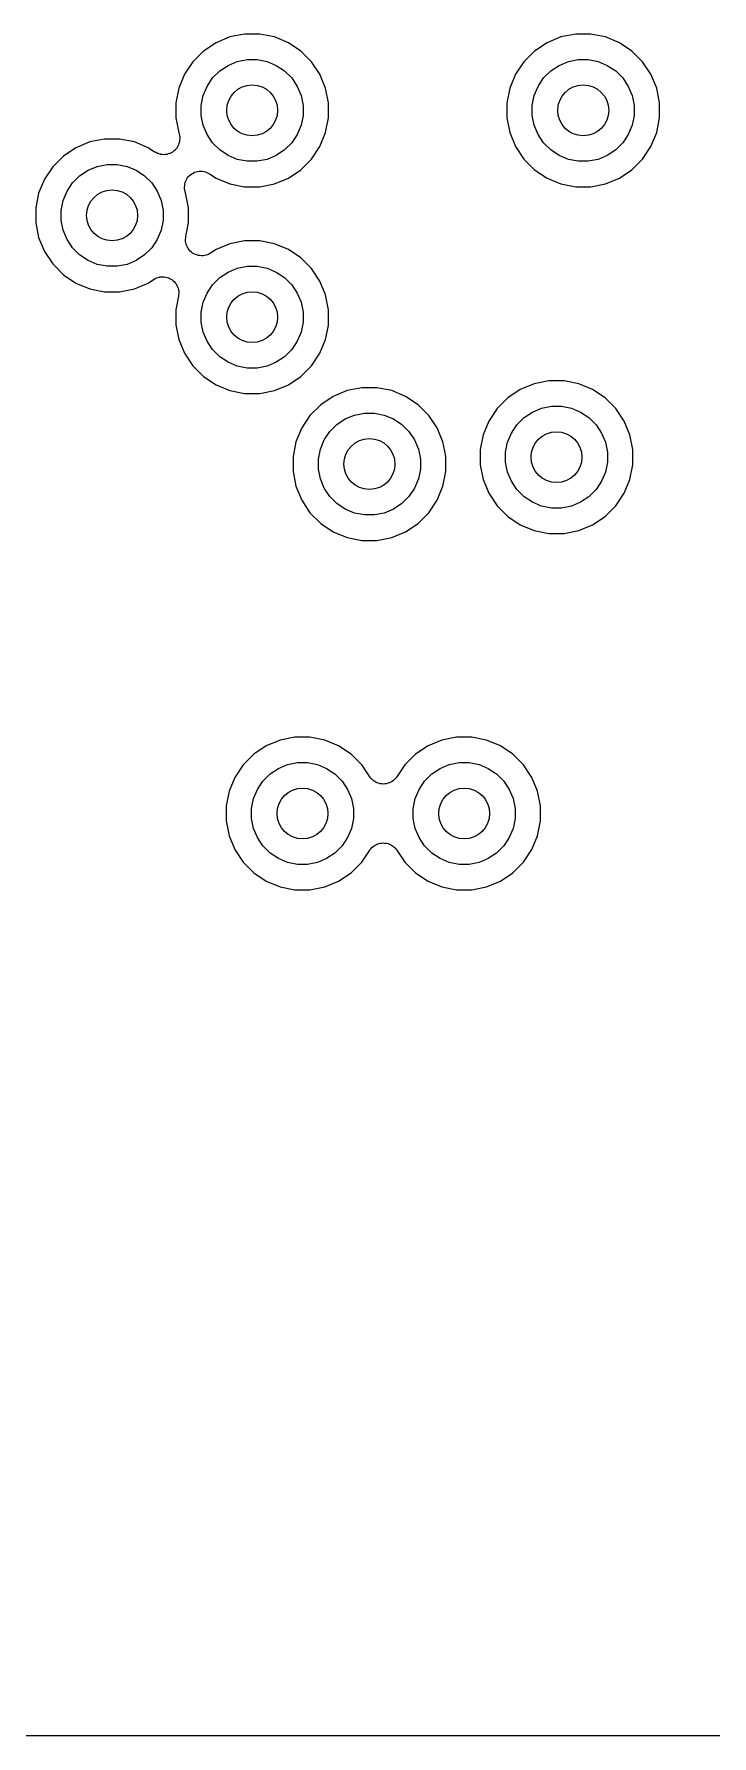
# Model space of a CAD drawing. Extents: x 113.2 to 188.8, y -123.8 to -78.2.
# Drawn here: x 140.19 to 145.51, y -119.85 to -106.47 of the extents above; entities that cross this region are included whole.
import ezdxf

# ---------------------------------------------------------------- set-up
doc = ezdxf.new("R2010")
doc.units = 0
doc.layers.add('BLACK', color=7, linetype='CONTINUOUS')

msp = doc.modelspace()

# ---------------------------------------------------------------- linework, layer by layer
at = {"layer": 'BLACK', "linetype": 'CONTINUOUS'}
for p, q in [((141.616, -106.543), (141.518, -106.609)), ((141.725, -106.498), (141.616, -106.543)), ((141.841, -106.475), (141.725, -106.498)), ((141.959, -106.475), (141.841, -106.475)), ((142.075, -106.498), (141.959, -106.475)), ((142.184, -106.543), (142.075, -106.498)), ((142.282, -106.609), (142.184, -106.543)), ((144.216, -106.543), (144.118, -106.609)), ((144.325, -106.498), (144.216, -106.543)), ((144.441, -106.475), (144.325, -106.498)), ((144.559, -106.475), (144.441, -106.475)), ((144.675, -106.498), (144.559, -106.475)), ((144.784, -106.543), (144.675, -106.498)), ((144.882, -106.609), (144.784, -106.543)), ((141.434, -106.693), (141.368, -106.791)), ((141.518, -106.609), (141.434, -106.693)), ((141.645, -106.764), (141.711, -106.721)), ((141.711, -106.721), (141.783, -106.69)), ((141.783, -106.69), (141.861, -106.675)), ((141.861, -106.675), (141.939, -106.675)), ((141.939, -106.675), (142.017, -106.69)), ((142.017, -106.69), (142.089, -106.721)), ((142.089, -106.721), (142.155, -106.764)), ((142.366, -106.693), (142.282, -106.609)), ((142.432, -106.791), (142.366, -106.693)), ((144.034, -106.693), (143.968, -106.791)), ((144.118, -106.609), (144.034, -106.693)), ((144.245, -106.764), (144.311, -106.721)), ((144.311, -106.721), (144.383, -106.69)), ((144.383, -106.69), (144.461, -106.675)), ((144.461, -106.675), (144.539, -106.675)), ((144.539, -106.675), (144.617, -106.69)), ((144.617, -106.69), (144.689, -106.721)), ((144.689, -106.721), (144.755, -106.764)), ((144.966, -106.693), (144.882, -106.609)), ((145.032, -106.791), (144.966, -106.693)), ((141.368, -106.791), (141.323, -106.9)), ((141.546, -106.886), (141.589, -106.82)), ((141.589, -106.82), (141.645, -106.764)), ((142.155, -106.764), (142.211, -106.82)), ((142.211, -106.82), (142.254, -106.886)), ((142.477, -106.9), (142.432, -106.791)), ((143.968, -106.791), (143.923, -106.9)), ((144.146, -106.886), (144.189, -106.82)), ((144.189, -106.82), (144.245, -106.764)), ((144.755, -106.764), (144.811, -106.82)), ((144.811, -106.82), (144.854, -106.886)), ((145.077, -106.9), (145.032, -106.791)), ((141.323, -106.9), (141.3, -107.016)), ((141.5, -107.036), (141.515, -106.958)), ((141.515, -106.958), (141.546, -106.886)), ((142.254, -106.886), (142.285, -106.958)), ((142.285, -106.958), (142.3, -107.036)), ((142.5, -107.016), (142.477, -106.9)), ((143.923, -106.9), (143.9, -107.016)), ((144.1, -107.036), (144.115, -106.958)), ((144.115, -106.958), (144.146, -106.886)), ((144.854, -106.886), (144.885, -106.958)), ((144.885, -106.958), (144.9, -107.036)), ((145.1, -107.016), (145.077, -106.9)), ((141.3, -107.016), (141.3, -107.134)), ((141.5, -107.114), (141.5, -107.036)), ((141.515, -107.192), (141.5, -107.114)), ((142.3, -107.114), (142.285, -107.192)), ((142.3, -107.036), (142.3, -107.114)), ((142.5, -107.134), (142.5, -107.016)), ((143.9, -107.016), (143.9, -107.134)), ((144.1, -107.114), (144.1, -107.036)), ((144.115, -107.192), (144.1, -107.114)), ((144.9, -107.114), (144.885, -107.192)), ((144.9, -107.036), (144.9, -107.114)), ((145.1, -107.134), (145.1, -107.016)), ((141.3, -107.134), (141.323, -107.251)), ((141.323, -107.251), (141.326, -107.261)), ((141.546, -107.264), (141.515, -107.192)), ((142.285, -107.192), (142.254, -107.264)), ((142.432, -107.359), (142.477, -107.25)), ((142.477, -107.25), (142.5, -107.134)), ((143.9, -107.134), (143.923, -107.25)), ((143.923, -107.25), (143.968, -107.359)), ((144.146, -107.264), (144.115, -107.192)), ((144.885, -107.192), (144.854, -107.264)), ((145.032, -107.359), (145.077, -107.25)), ((145.077, -107.25), (145.1, -107.134)), ((140.516, -107.368), (140.418, -107.434)), ((140.625, -107.323), (140.516, -107.368)), ((140.741, -107.3), (140.625, -107.323)), ((140.859, -107.3), (140.741, -107.3)), ((140.975, -107.323), (140.859, -107.3)), ((141.084, -107.368), (140.975, -107.323)), ((141.134, -107.402), (141.084, -107.368)), ((141.294, -107.387), (141.284, -107.394)), ((141.302, -107.377), (141.294, -107.386)), ((141.294, -107.386), (141.294, -107.386)), ((141.294, -107.386), (141.294, -107.387)), ((141.31, -107.368), (141.302, -107.377)), ((141.316, -107.357), (141.31, -107.367)), ((141.31, -107.367), (141.31, -107.367)), ((141.31, -107.367), (141.31, -107.368)), ((141.321, -107.346), (141.316, -107.357)), ((141.322, -107.346), (141.321, -107.346)), ((141.325, -107.334), (141.322, -107.346)), ((141.322, -107.346), (141.322, -107.346)), ((141.329, -107.322), (141.325, -107.334)), ((141.326, -107.261), (141.329, -107.273)), ((141.329, -107.273), (141.329, -107.273)), ((141.329, -107.273), (141.33, -107.273)), ((141.33, -107.31), (141.329, -107.322)), ((141.329, -107.322), (141.329, -107.322)), ((141.329, -107.322), (141.329, -107.322)), ((141.33, -107.273), (141.331, -107.285)), ((141.332, -107.298), (141.33, -107.31)), ((141.331, -107.285), (141.332, -107.297)), ((141.332, -107.297), (141.332, -107.297)), ((141.332, -107.297), (141.332, -107.298)), ((141.589, -107.33), (141.546, -107.264)), ((141.645, -107.386), (141.589, -107.33)), ((141.711, -107.429), (141.645, -107.386)), ((142.155, -107.386), (142.089, -107.429)), ((142.211, -107.33), (142.155, -107.386)), ((142.254, -107.264), (142.211, -107.33)), ((142.366, -107.457), (142.432, -107.359)), ((143.968, -107.359), (144.034, -107.457)), ((144.189, -107.33), (144.146, -107.264)), ((144.245, -107.386), (144.189, -107.33)), ((144.311, -107.429), (144.245, -107.386)), ((144.755, -107.386), (144.689, -107.429)), ((144.811, -107.33), (144.755, -107.386)), ((144.854, -107.264), (144.811, -107.33)), ((144.966, -107.457), (145.032, -107.359)), ((140.334, -107.518), (140.268, -107.616)), ((140.418, -107.434), (140.334, -107.518)), ((140.611, -107.546), (140.683, -107.515)), ((140.683, -107.515), (140.761, -107.5)), ((140.761, -107.5), (140.839, -107.5)), ((140.839, -107.5), (140.917, -107.515)), ((140.917, -107.515), (140.989, -107.546)), ((141.145, -107.407), (141.134, -107.402)), ((141.156, -107.413), (141.145, -107.407)), ((141.167, -107.417), (141.156, -107.413)), ((141.156, -107.413), (141.156, -107.413)), ((141.156, -107.413), (141.156, -107.413)), ((141.179, -107.42), (141.167, -107.417)), ((141.18, -107.421), (141.179, -107.42)), ((141.192, -107.422), (141.18, -107.421)), ((141.18, -107.421), (141.18, -107.421)), ((141.204, -107.423), (141.192, -107.422)), ((141.216, -107.422), (141.204, -107.423)), ((141.204, -107.423), (141.204, -107.423)), ((141.204, -107.423), (141.204, -107.423)), ((141.229, -107.421), (141.216, -107.422)), ((141.24, -107.417), (141.229, -107.421)), ((141.229, -107.421), (141.229, -107.421)), ((141.229, -107.421), (141.229, -107.421)), ((141.252, -107.414), (141.24, -107.417)), ((141.253, -107.414), (141.252, -107.414)), ((141.263, -107.408), (141.253, -107.414)), ((141.253, -107.414), (141.253, -107.414)), ((141.274, -107.402), (141.263, -107.408)), ((141.275, -107.402), (141.274, -107.402)), ((141.284, -107.394), (141.275, -107.402)), ((141.275, -107.402), (141.275, -107.402)), ((141.783, -107.46), (141.711, -107.429)), ((141.861, -107.475), (141.783, -107.46)), ((141.939, -107.475), (141.861, -107.475)), ((142.017, -107.46), (141.939, -107.475)), ((142.089, -107.429), (142.017, -107.46)), ((142.282, -107.541), (142.366, -107.457)), ((144.034, -107.457), (144.118, -107.541)), ((144.383, -107.46), (144.311, -107.429)), ((144.461, -107.475), (144.383, -107.46)), ((144.539, -107.475), (144.461, -107.475)), ((144.617, -107.46), (144.539, -107.475)), ((144.689, -107.429), (144.617, -107.46)), ((144.882, -107.541), (144.966, -107.457)), ((140.268, -107.616), (140.223, -107.725)), ((140.446, -107.711), (140.489, -107.645)), ((140.489, -107.645), (140.545, -107.589)), ((140.545, -107.589), (140.611, -107.546)), ((140.989, -107.546), (141.055, -107.589)), ((141.055, -107.589), (141.111, -107.645)), ((141.111, -107.645), (141.154, -107.711)), ((141.37, -107.665), (141.371, -107.653)), ((141.371, -107.653), (141.375, -107.641)), ((141.371, -107.653), (141.371, -107.653)), ((141.371, -107.653), (141.371, -107.653)), ((141.375, -107.641), (141.378, -107.629)), ((141.378, -107.629), (141.378, -107.629)), ((141.378, -107.629), (141.379, -107.629)), ((141.379, -107.629), (141.384, -107.618)), ((141.384, -107.618), (141.39, -107.608)), ((141.39, -107.607), (141.398, -107.598)), ((141.39, -107.608), (141.39, -107.607)), ((141.39, -107.608), (141.39, -107.608)), ((141.398, -107.598), (141.406, -107.589)), ((141.406, -107.588), (141.416, -107.581)), ((141.406, -107.589), (141.406, -107.588)), ((141.406, -107.589), (141.406, -107.589)), ((141.416, -107.581), (141.425, -107.573)), ((141.425, -107.573), (141.425, -107.573)), ((141.425, -107.573), (141.426, -107.573)), ((141.426, -107.573), (141.436, -107.567)), ((141.436, -107.567), (141.447, -107.561)), ((141.447, -107.561), (141.447, -107.561)), ((141.447, -107.561), (141.448, -107.561)), ((141.448, -107.561), (141.459, -107.558)), ((141.459, -107.558), (141.471, -107.554)), ((141.471, -107.554), (141.483, -107.553)), ((141.471, -107.554), (141.471, -107.554)), ((141.471, -107.554), (141.471, -107.554)), ((141.483, -107.553), (141.496, -107.552)), ((141.496, -107.552), (141.496, -107.552)), ((141.496, -107.552), (141.496, -107.552)), ((141.496, -107.552), (141.508, -107.553)), ((141.508, -107.553), (141.52, -107.554)), ((141.52, -107.554), (141.52, -107.554)), ((141.52, -107.554), (141.521, -107.555)), ((141.521, -107.555), (141.533, -107.558)), ((141.533, -107.558), (141.544, -107.562)), ((141.544, -107.562), (141.544, -107.562)), ((141.544, -107.562), (141.544, -107.562)), ((141.544, -107.562), (141.555, -107.568)), ((141.555, -107.568), (141.566, -107.573)), ((141.566, -107.573), (141.616, -107.607)), ((141.616, -107.607), (141.725, -107.652)), ((141.725, -107.652), (141.841, -107.675)), ((141.959, -107.675), (142.075, -107.652)), ((142.075, -107.652), (142.184, -107.607)), ((142.184, -107.607), (142.282, -107.541)), ((144.118, -107.541), (144.216, -107.607)), ((144.216, -107.607), (144.325, -107.652)), ((144.325, -107.652), (144.441, -107.675)), ((144.559, -107.675), (144.675, -107.652)), ((144.675, -107.652), (144.784, -107.607)), ((144.784, -107.607), (144.882, -107.541)), ((140.223, -107.725), (140.2, -107.841)), ((140.4, -107.861), (140.415, -107.783)), ((140.415, -107.783), (140.446, -107.711)), ((141.154, -107.711), (141.185, -107.783)), ((141.185, -107.783), (141.2, -107.861)), ((141.368, -107.677), (141.37, -107.665)), ((141.368, -107.678), (141.368, -107.677)), ((141.369, -107.689), (141.368, -107.678)), ((141.368, -107.678), (141.368, -107.678)), ((141.37, -107.702), (141.369, -107.689)), ((141.371, -107.702), (141.37, -107.702)), ((141.374, -107.714), (141.371, -107.702)), ((141.371, -107.702), (141.371, -107.702)), ((141.377, -107.724), (141.374, -107.714)), ((141.4, -107.841), (141.377, -107.724)), ((141.841, -107.675), (141.959, -107.675)), ((144.441, -107.675), (144.559, -107.675)), ((140.2, -107.841), (140.2, -107.959)), ((140.4, -107.939), (140.4, -107.861)), ((141.2, -107.861), (141.2, -107.939)), ((141.4, -107.959), (141.4, -107.841)), ((140.2, -107.959), (140.223, -108.075)), ((140.415, -108.017), (140.4, -107.939)), ((140.446, -108.089), (140.415, -108.017)), ((141.185, -108.017), (141.154, -108.089)), ((141.2, -107.939), (141.185, -108.017)), ((141.379, -108.066), (141.4, -107.959)), ((140.223, -108.075), (140.268, -108.184)), ((140.268, -108.184), (140.334, -108.282)), ((140.489, -108.155), (140.446, -108.089)), ((140.545, -108.211), (140.489, -108.155)), ((141.111, -108.155), (141.055, -108.211)), ((141.154, -108.089), (141.111, -108.155)), ((141.376, -108.09), (141.378, -108.078)), ((141.376, -108.091), (141.376, -108.09)), ((141.376, -108.09), (141.376, -108.09)), ((141.377, -108.102), (141.376, -108.091)), ((141.379, -108.115), (141.377, -108.102)), ((141.378, -108.078), (141.379, -108.066)), ((141.382, -108.127), (141.379, -108.115)), ((141.379, -108.115), (141.379, -108.115)), ((141.379, -108.115), (141.379, -108.115)), ((141.386, -108.139), (141.382, -108.127)), ((141.392, -108.15), (141.386, -108.139)), ((141.386, -108.139), (141.386, -108.139)), ((141.386, -108.139), (141.386, -108.139)), ((141.397, -108.161), (141.392, -108.15)), ((141.405, -108.17), (141.397, -108.161)), ((141.397, -108.161), (141.397, -108.161)), ((141.397, -108.161), (141.397, -108.161)), ((141.413, -108.18), (141.405, -108.17)), ((141.423, -108.188), (141.413, -108.18)), ((141.413, -108.18), (141.413, -108.18)), ((141.413, -108.18), (141.413, -108.18)), ((141.432, -108.196), (141.423, -108.188)), ((141.616, -108.168), (141.574, -108.196)), ((141.725, -108.123), (141.616, -108.168)), ((141.841, -108.1), (141.725, -108.123)), ((141.959, -108.1), (141.841, -108.1)), ((142.075, -108.123), (141.959, -108.1)), ((142.184, -108.168), (142.075, -108.123)), ((142.282, -108.234), (142.184, -108.168)), ((140.334, -108.282), (140.418, -108.366)), ((140.611, -108.254), (140.545, -108.211)), ((140.683, -108.285), (140.611, -108.254)), ((140.761, -108.3), (140.683, -108.285)), ((140.839, -108.3), (140.761, -108.3)), ((140.917, -108.285), (140.839, -108.3)), ((140.989, -108.254), (140.917, -108.285)), ((141.055, -108.211), (140.989, -108.254)), ((141.443, -108.202), (141.432, -108.196)), ((141.432, -108.196), (141.432, -108.196)), ((141.432, -108.196), (141.432, -108.196)), ((141.454, -108.208), (141.443, -108.202)), ((141.466, -108.211), (141.454, -108.208)), ((141.454, -108.208), (141.454, -108.208)), ((141.454, -108.208), (141.454, -108.208)), ((141.477, -108.215), (141.466, -108.211)), ((141.478, -108.215), (141.477, -108.215)), ((141.477, -108.215), (141.477, -108.215)), ((141.49, -108.216), (141.478, -108.215)), ((141.502, -108.218), (141.49, -108.216)), ((141.514, -108.217), (141.502, -108.218)), ((141.502, -108.218), (141.502, -108.218)), ((141.502, -108.218), (141.502, -108.218)), ((141.527, -108.216), (141.514, -108.217)), ((141.539, -108.212), (141.527, -108.215)), ((141.527, -108.215), (141.527, -108.216)), ((141.527, -108.216), (141.527, -108.216)), ((141.55, -108.209), (141.539, -108.212)), ((141.551, -108.209), (141.55, -108.209)), ((141.562, -108.203), (141.551, -108.209)), ((141.551, -108.209), (141.551, -108.209)), ((141.572, -108.197), (141.562, -108.203)), ((141.573, -108.197), (141.572, -108.197)), ((141.574, -108.196), (141.573, -108.197)), ((141.573, -108.197), (141.573, -108.197)), ((141.573, -108.197), (141.573, -108.197)), ((141.711, -108.346), (141.783, -108.315)), ((141.783, -108.315), (141.861, -108.3)), ((141.861, -108.3), (141.939, -108.3)), ((141.939, -108.3), (142.017, -108.315)), ((142.017, -108.315), (142.089, -108.346)), ((142.366, -108.318), (142.282, -108.234)), ((142.432, -108.416), (142.366, -108.318)), ((140.418, -108.366), (140.516, -108.432)), ((140.516, -108.432), (140.625, -108.477)), ((140.975, -108.477), (141.084, -108.432)), ((141.084, -108.432), (141.126, -108.404)), ((141.126, -108.404), (141.127, -108.403)), ((141.127, -108.403), (141.127, -108.403)), ((141.127, -108.403), (141.127, -108.403)), ((141.127, -108.403), (141.128, -108.403)), ((141.128, -108.403), (141.139, -108.397)), ((141.139, -108.397), (141.149, -108.391)), ((141.149, -108.391), (141.149, -108.391)), ((141.149, -108.391), (141.15, -108.391)), ((141.15, -108.391), (141.161, -108.388)), ((141.161, -108.388), (141.173, -108.385)), ((141.173, -108.384), (141.186, -108.383)), ((141.173, -108.385), (141.173, -108.384)), ((141.173, -108.384), (141.173, -108.384)), ((141.186, -108.383), (141.198, -108.382)), ((141.198, -108.382), (141.198, -108.382)), ((141.198, -108.382), (141.198, -108.382)), ((141.198, -108.382), (141.21, -108.384)), ((141.21, -108.384), (141.222, -108.385)), ((141.222, -108.385), (141.223, -108.385)), ((141.223, -108.385), (141.223, -108.385)), ((141.223, -108.385), (141.235, -108.389)), ((141.235, -108.389), (141.246, -108.392)), ((141.246, -108.392), (141.246, -108.392)), ((141.246, -108.392), (141.246, -108.392)), ((141.246, -108.392), (141.257, -108.398)), ((141.257, -108.398), (141.268, -108.404)), ((141.268, -108.404), (141.268, -108.404)), ((141.268, -108.404), (141.268, -108.404)), ((141.268, -108.404), (141.277, -108.412)), ((141.277, -108.412), (141.287, -108.42)), ((141.287, -108.42), (141.287, -108.42)), ((141.287, -108.42), (141.287, -108.42)), ((141.287, -108.42), (141.295, -108.43)), ((141.295, -108.43), (141.303, -108.439)), ((141.303, -108.439), (141.303, -108.439)), ((141.303, -108.439), (141.303, -108.439)), ((141.303, -108.439), (141.308, -108.45)), ((141.308, -108.45), (141.314, -108.461)), ((141.314, -108.461), (141.314, -108.461)), ((141.314, -108.461), (141.314, -108.461)), ((141.314, -108.461), (141.318, -108.473)), ((141.546, -108.511), (141.589, -108.445)), ((141.589, -108.445), (141.645, -108.389)), ((141.645, -108.389), (141.711, -108.346)), ((142.089, -108.346), (142.155, -108.389)), ((142.155, -108.389), (142.211, -108.445)), ((142.211, -108.445), (142.254, -108.511)), ((142.477, -108.525), (142.432, -108.416)), ((140.625, -108.477), (140.741, -108.5)), ((140.741, -108.5), (140.859, -108.5)), ((140.859, -108.5), (140.975, -108.477)), ((141.321, -108.534), (141.3, -108.641)), ((141.318, -108.473), (141.321, -108.485)), ((141.321, -108.485), (141.321, -108.485)), ((141.321, -108.485), (141.321, -108.485)), ((141.321, -108.485), (141.323, -108.497)), ((141.322, -108.522), (141.321, -108.534)), ((141.324, -108.51), (141.322, -108.522)), ((141.323, -108.497), (141.324, -108.509)), ((141.324, -108.509), (141.324, -108.51)), ((141.324, -108.51), (141.324, -108.51)), ((141.5, -108.661), (141.515, -108.583)), ((141.515, -108.583), (141.546, -108.511)), ((142.254, -108.511), (142.285, -108.583)), ((142.285, -108.583), (142.3, -108.661)), ((142.5, -108.641), (142.477, -108.525)), ((141.3, -108.641), (141.3, -108.759)), ((141.5, -108.739), (141.5, -108.661)), ((142.3, -108.661), (142.3, -108.739)), ((142.5, -108.759), (142.5, -108.641)), ((141.3, -108.759), (141.323, -108.875)), ((141.515, -108.817), (141.5, -108.739)), ((141.546, -108.889), (141.515, -108.817)), ((142.285, -108.817), (142.254, -108.889)), ((142.3, -108.739), (142.285, -108.817)), ((142.477, -108.875), (142.496, -108.779)), ((142.496, -108.779), (142.5, -108.759)), ((142.496, -108.779), (142.496, -108.779)), ((141.323, -108.875), (141.368, -108.984)), ((141.368, -108.984), (141.434, -109.082)), ((141.589, -108.955), (141.546, -108.889)), ((141.645, -109.011), (141.589, -108.955)), ((142.211, -108.955), (142.155, -109.011)), ((142.254, -108.889), (142.211, -108.955)), ((142.366, -109.082), (142.432, -108.984)), ((142.432, -108.984), (142.477, -108.875)), ((141.434, -109.082), (141.518, -109.166)), ((141.711, -109.054), (141.645, -109.011)), ((141.783, -109.085), (141.711, -109.054)), ((141.861, -109.1), (141.783, -109.085)), ((141.939, -109.1), (141.861, -109.1)), ((142.017, -109.085), (141.939, -109.1)), ((142.089, -109.054), (142.017, -109.085)), ((142.155, -109.011), (142.089, -109.054)), ((142.282, -109.166), (142.366, -109.082)), ((141.518, -109.166), (141.616, -109.232)), ((141.616, -109.232), (141.725, -109.277)), ((142.075, -109.277), (142.184, -109.232)), ((142.184, -109.232), (142.282, -109.166)), ((142.761, -109.254), (142.646, -109.277)), ((142.88, -109.254), (142.761, -109.254)), ((142.996, -109.277), (142.88, -109.254)), ((144.115, -109.223), (144.006, -109.268)), ((144.231, -109.2), (144.115, -109.223)), ((144.349, -109.2), (144.231, -109.2)), ((144.465, -109.223), (144.349, -109.2)), ((144.574, -109.268), (144.465, -109.223)), ((141.725, -109.277), (141.841, -109.3)), ((141.841, -109.3), (141.959, -109.3)), ((141.959, -109.3), (142.075, -109.277)), ((142.438, -109.388), (142.354, -109.472)), ((142.536, -109.322), (142.438, -109.388)), ((142.646, -109.277), (142.536, -109.322)), ((143.105, -109.322), (142.996, -109.277)), ((143.203, -109.388), (143.105, -109.322)), ((143.287, -109.472), (143.203, -109.388)), ((143.908, -109.334), (143.824, -109.418)), ((144.006, -109.268), (143.908, -109.334)), ((144.672, -109.334), (144.574, -109.268)), ((144.756, -109.418), (144.672, -109.334)), ((142.354, -109.472), (142.289, -109.57)), ((142.566, -109.543), (142.631, -109.5)), ((142.631, -109.5), (142.704, -109.47)), ((142.704, -109.47), (142.781, -109.454)), ((142.781, -109.454), (142.86, -109.454)), ((142.86, -109.454), (142.937, -109.47)), ((142.937, -109.47), (143.01, -109.5)), ((143.01, -109.5), (143.076, -109.543)), ((143.352, -109.57), (143.287, -109.472)), ((143.758, -109.516), (143.713, -109.625)), ((143.824, -109.418), (143.758, -109.516)), ((143.979, -109.545), (144.035, -109.489)), ((144.035, -109.489), (144.101, -109.446)), ((144.101, -109.446), (144.173, -109.415)), ((144.173, -109.415), (144.251, -109.4)), ((144.251, -109.4), (144.329, -109.4)), ((144.329, -109.4), (144.407, -109.415)), ((144.407, -109.415), (144.479, -109.446)), ((144.479, -109.446), (144.545, -109.489)), ((144.545, -109.489), (144.601, -109.545)), ((144.822, -109.516), (144.756, -109.418)), ((144.867, -109.625), (144.822, -109.516)), ((142.289, -109.57), (142.244, -109.679)), ((142.436, -109.737), (142.466, -109.665)), ((142.466, -109.665), (142.51, -109.599)), ((142.51, -109.599), (142.566, -109.543)), ((143.076, -109.543), (143.131, -109.599)), ((143.131, -109.599), (143.175, -109.665)), ((143.175, -109.665), (143.205, -109.737)), ((143.397, -109.679), (143.352, -109.57)), ((143.713, -109.625), (143.69, -109.741)), ((143.905, -109.683), (143.936, -109.611)), ((143.936, -109.611), (143.979, -109.545)), ((144.601, -109.545), (144.644, -109.611)), ((144.644, -109.611), (144.675, -109.683)), ((144.89, -109.741), (144.867, -109.625)), ((142.244, -109.679), (142.221, -109.795)), ((142.221, -109.795), (142.221, -109.913)), ((142.421, -109.815), (142.436, -109.737)), ((143.205, -109.737), (143.221, -109.815)), ((143.412, -109.753), (143.397, -109.679)), ((143.421, -109.795), (143.412, -109.753)), ((143.421, -109.913), (143.421, -109.795)), ((143.69, -109.741), (143.69, -109.859)), ((143.89, -109.761), (143.905, -109.683)), ((143.89, -109.839), (143.89, -109.761)), ((144.675, -109.683), (144.69, -109.761)), ((144.69, -109.761), (144.69, -109.839)), ((144.89, -109.859), (144.89, -109.741)), ((142.221, -109.913), (142.244, -110.029)), ((142.421, -109.894), (142.421, -109.815)), ((142.436, -109.971), (142.421, -109.894)), ((143.221, -109.894), (143.205, -109.971)), ((143.221, -109.815), (143.221, -109.894)), ((143.397, -110.029), (143.421, -109.913)), ((143.69, -109.859), (143.713, -109.975)), ((143.905, -109.917), (143.89, -109.839)), ((143.936, -109.989), (143.905, -109.917)), ((144.675, -109.917), (144.644, -109.989)), ((144.69, -109.839), (144.675, -109.917)), ((144.867, -109.975), (144.89, -109.859)), ((142.244, -110.029), (142.289, -110.138)), ((142.466, -110.044), (142.436, -109.971)), ((142.51, -110.109), (142.466, -110.044)), ((143.175, -110.044), (143.131, -110.109)), ((143.205, -109.971), (143.175, -110.044)), ((143.352, -110.138), (143.397, -110.029)), ((143.713, -109.975), (143.758, -110.084)), ((143.979, -110.055), (143.936, -109.989)), ((144.035, -110.111), (143.979, -110.055)), ((144.601, -110.055), (144.545, -110.111)), ((144.644, -109.989), (144.601, -110.055)), ((144.822, -110.084), (144.867, -109.975)), ((142.289, -110.138), (142.354, -110.237)), ((142.566, -110.165), (142.51, -110.109)), ((142.631, -110.209), (142.566, -110.165)), ((143.076, -110.165), (143.01, -110.209)), ((143.131, -110.109), (143.076, -110.165)), ((143.287, -110.237), (143.352, -110.138)), ((143.758, -110.084), (143.824, -110.182)), ((143.824, -110.182), (143.908, -110.266)), ((144.101, -110.154), (144.035, -110.111)), ((144.173, -110.185), (144.101, -110.154)), ((144.251, -110.2), (144.173, -110.185)), ((144.329, -110.2), (144.251, -110.2)), ((144.407, -110.185), (144.329, -110.2)), ((144.479, -110.154), (144.407, -110.185)), ((144.545, -110.111), (144.479, -110.154)), ((144.672, -110.266), (144.756, -110.182)), ((144.756, -110.182), (144.822, -110.084)), ((142.354, -110.237), (142.438, -110.32)), ((142.438, -110.32), (142.536, -110.386)), ((142.704, -110.239), (142.631, -110.209)), ((142.781, -110.254), (142.704, -110.239)), ((142.86, -110.254), (142.781, -110.254)), ((142.937, -110.239), (142.86, -110.254)), ((143.01, -110.209), (142.937, -110.239)), ((143.105, -110.386), (143.203, -110.32)), ((143.203, -110.32), (143.287, -110.237)), ((143.908, -110.266), (144.006, -110.332)), ((144.006, -110.332), (144.115, -110.377)), ((144.465, -110.377), (144.574, -110.332)), ((144.574, -110.332), (144.672, -110.266)), ((142.536, -110.386), (142.646, -110.431)), ((142.646, -110.431), (142.761, -110.454)), ((142.761, -110.454), (142.88, -110.454)), ((142.88, -110.454), (142.996, -110.431)), ((142.996, -110.431), (143.105, -110.386)), ((144.115, -110.377), (144.231, -110.4)), ((144.231, -110.4), (144.349, -110.4)), ((144.349, -110.4), (144.465, -110.377)), ((142.011, -112.068), (141.913, -112.134)), ((142.12, -112.023), (142.011, -112.068)), ((142.236, -112), (142.12, -112.023)), ((142.354, -112), (142.236, -112)), ((142.47, -112.023), (142.354, -112)), ((142.579, -112.068), (142.47, -112.023)), ((142.677, -112.134), (142.579, -112.068)), ((143.281, -112.068), (143.183, -112.134)), ((143.39, -112.023), (143.281, -112.068)), ((143.506, -112), (143.39, -112.023)), ((143.624, -112), (143.506, -112)), ((143.74, -112.023), (143.624, -112)), ((143.849, -112.068), (143.74, -112.023)), ((143.947, -112.134), (143.849, -112.068)), ((141.913, -112.134), (141.829, -112.218)), ((142.178, -112.215), (142.256, -112.2)), ((142.256, -112.2), (142.334, -112.2)), ((142.334, -112.2), (142.412, -112.215)), ((142.761, -112.218), (142.677, -112.134)), ((143.183, -112.134), (143.099, -112.218)), ((143.448, -112.215), (143.526, -112.2)), ((143.526, -112.2), (143.604, -112.2)), ((143.604, -112.2), (143.682, -112.215)), ((144.031, -112.218), (143.947, -112.134)), ((141.763, -112.316), (141.718, -112.425)), ((141.829, -112.218), (141.763, -112.316)), ((141.984, -112.345), (142.04, -112.289)), ((142.04, -112.289), (142.106, -112.246)), ((142.106, -112.246), (142.178, -112.215)), ((142.412, -112.215), (142.484, -112.246)), ((142.484, -112.246), (142.55, -112.289)), ((142.55, -112.289), (142.606, -112.345)), ((142.824, -112.312), (142.761, -112.218)), ((142.832, -112.322), (142.824, -112.312)), ((142.84, -112.331), (142.832, -112.322)), ((142.84, -112.332), (142.84, -112.331)), ((142.84, -112.331), (142.84, -112.331)), ((142.849, -112.339), (142.84, -112.332)), ((142.859, -112.347), (142.849, -112.339)), ((143.009, -112.34), (143, -112.348)), ((143.019, -112.333), (143.009, -112.34)), ((143.027, -112.323), (143.019, -112.332)), ((143.019, -112.332), (143.019, -112.332)), ((143.019, -112.332), (143.019, -112.333)), ((143.035, -112.314), (143.027, -112.323)), ((143.036, -112.312), (143.035, -112.313)), ((143.035, -112.313), (143.035, -112.313)), ((143.035, -112.313), (143.035, -112.313)), ((143.035, -112.313), (143.035, -112.314)), ((143.099, -112.218), (143.036, -112.312)), ((143.254, -112.345), (143.31, -112.289)), ((143.31, -112.289), (143.376, -112.246)), ((143.376, -112.246), (143.448, -112.215)), ((143.682, -112.215), (143.754, -112.246)), ((143.754, -112.246), (143.82, -112.289)), ((143.82, -112.289), (143.876, -112.345)), ((144.097, -112.316), (144.031, -112.218)), ((144.142, -112.425), (144.097, -112.316)), ((141.718, -112.425), (141.695, -112.541)), ((141.91, -112.483), (141.941, -112.411)), ((141.941, -112.411), (141.984, -112.345)), ((142.606, -112.345), (142.649, -112.411)), ((142.649, -112.411), (142.68, -112.483)), ((142.87, -112.353), (142.859, -112.347)), ((142.859, -112.347), (142.859, -112.347)), ((142.859, -112.347), (142.859, -112.347)), ((142.88, -112.359), (142.87, -112.353)), ((142.881, -112.359), (142.88, -112.359)), ((142.893, -112.363), (142.881, -112.359)), ((142.881, -112.359), (142.881, -112.359)), ((142.904, -112.366), (142.893, -112.363)), ((142.905, -112.366), (142.904, -112.366)), ((142.904, -112.366), (142.904, -112.366)), ((142.917, -112.367), (142.905, -112.366)), ((142.929, -112.369), (142.917, -112.367)), ((142.942, -112.368), (142.929, -112.369)), ((142.929, -112.369), (142.929, -112.369)), ((142.929, -112.369), (142.929, -112.369)), ((142.953, -112.367), (142.942, -112.368)), ((142.954, -112.366), (142.953, -112.367)), ((142.966, -112.363), (142.954, -112.366)), ((142.954, -112.366), (142.954, -112.366)), ((142.977, -112.36), (142.966, -112.363)), ((142.978, -112.36), (142.977, -112.36)), ((142.989, -112.354), (142.978, -112.359)), ((142.978, -112.359), (142.978, -112.36)), ((142.999, -112.348), (142.989, -112.354)), ((143, -112.348), (142.999, -112.348)), ((143, -112.348), (143, -112.348)), ((143.18, -112.483), (143.211, -112.411)), ((143.211, -112.411), (143.254, -112.345)), ((143.876, -112.345), (143.919, -112.411)), ((143.919, -112.411), (143.95, -112.483)), ((144.165, -112.541), (144.142, -112.425)), ((141.695, -112.541), (141.695, -112.659)), ((141.895, -112.561), (141.91, -112.483)), ((141.895, -112.639), (141.895, -112.561)), ((142.68, -112.483), (142.695, -112.561)), ((142.695, -112.561), (142.695, -112.639)), ((143.165, -112.561), (143.18, -112.483)), ((143.165, -112.639), (143.165, -112.561)), ((143.95, -112.483), (143.965, -112.561)), ((143.965, -112.561), (143.965, -112.639)), ((144.165, -112.659), (144.165, -112.541)), ((141.695, -112.659), (141.718, -112.775)), ((141.91, -112.717), (141.895, -112.639)), ((141.941, -112.789), (141.91, -112.717)), ((142.68, -112.717), (142.649, -112.789)), ((142.695, -112.639), (142.68, -112.717)), ((143.18, -112.717), (143.165, -112.639)), ((143.211, -112.789), (143.18, -112.717)), ((143.95, -112.717), (143.919, -112.789)), ((143.965, -112.639), (143.95, -112.717)), ((144.142, -112.775), (144.165, -112.659)), ((141.718, -112.775), (141.763, -112.884)), ((141.984, -112.855), (141.941, -112.789)), ((142.04, -112.911), (141.984, -112.855)), ((142.606, -112.855), (142.55, -112.911)), ((142.649, -112.789), (142.606, -112.855)), ((142.833, -112.877), (142.841, -112.868)), ((142.841, -112.867), (142.851, -112.86)), ((142.841, -112.868), (142.841, -112.867)), ((142.841, -112.868), (142.841, -112.868)), ((142.851, -112.86), (142.86, -112.852)), ((142.86, -112.852), (142.86, -112.852)), ((142.86, -112.852), (142.861, -112.852)), ((142.861, -112.852), (142.871, -112.846)), ((142.871, -112.846), (142.882, -112.841)), ((142.882, -112.841), (142.882, -112.84)), ((142.882, -112.84), (142.883, -112.84)), ((142.883, -112.84), (142.894, -112.837)), ((142.894, -112.837), (142.906, -112.834)), ((142.906, -112.834), (142.907, -112.833)), ((142.906, -112.834), (142.906, -112.834)), ((142.907, -112.833), (142.919, -112.832)), ((142.919, -112.832), (142.931, -112.831)), ((142.931, -112.831), (142.931, -112.831)), ((142.931, -112.831), (142.931, -112.831)), ((142.931, -112.831), (142.943, -112.833)), ((142.943, -112.833), (142.955, -112.834)), ((142.955, -112.834), (142.956, -112.834)), ((142.956, -112.834), (142.956, -112.834)), ((142.956, -112.834), (142.967, -112.837)), ((142.967, -112.837), (142.979, -112.841)), ((142.979, -112.841), (142.979, -112.841)), ((142.979, -112.841), (142.98, -112.841)), ((142.98, -112.841), (142.99, -112.847)), ((142.99, -112.847), (143.001, -112.853)), ((143.001, -112.853), (143.001, -112.853)), ((143.001, -112.853), (143.001, -112.853)), ((143.001, -112.853), (143.011, -112.861)), ((143.011, -112.861), (143.02, -112.868)), ((143.02, -112.868), (143.02, -112.869)), ((143.02, -112.869), (143.02, -112.869)), ((143.02, -112.869), (143.028, -112.878)), ((143.254, -112.855), (143.211, -112.789)), ((143.31, -112.911), (143.254, -112.855)), ((143.876, -112.855), (143.82, -112.911)), ((143.919, -112.789), (143.876, -112.855)), ((144.097, -112.884), (144.142, -112.775)), ((141.763, -112.884), (141.829, -112.982)), ((141.829, -112.982), (141.913, -113.066)), ((142.106, -112.954), (142.04, -112.911)), ((142.178, -112.985), (142.106, -112.954)), ((142.256, -113), (142.178, -112.985)), ((142.334, -113), (142.256, -113)), ((142.412, -112.985), (142.334, -113)), ((142.484, -112.954), (142.412, -112.985)), ((142.55, -112.911), (142.484, -112.954)), ((142.677, -113.066), (142.761, -112.982)), ((142.761, -112.982), (142.824, -112.888)), ((142.824, -112.888), (142.825, -112.887)), ((142.825, -112.886), (142.833, -112.877)), ((142.825, -112.887), (142.825, -112.886)), ((142.825, -112.887), (142.825, -112.887)), ((142.825, -112.887), (142.825, -112.887)), ((143.028, -112.878), (143.036, -112.888)), ((143.036, -112.888), (143.099, -112.982)), ((143.099, -112.982), (143.183, -113.066)), ((143.376, -112.954), (143.31, -112.911)), ((143.448, -112.985), (143.376, -112.954)), ((143.526, -113), (143.448, -112.985)), ((143.604, -113), (143.526, -113)), ((143.682, -112.985), (143.604, -113)), ((143.754, -112.954), (143.682, -112.985)), ((143.82, -112.911), (143.754, -112.954)), ((143.947, -113.066), (144.031, -112.982)), ((144.031, -112.982), (144.097, -112.884)), ((141.913, -113.066), (142.011, -113.132)), ((142.011, -113.132), (142.12, -113.177)), ((142.47, -113.177), (142.579, -113.132)), ((142.579, -113.132), (142.677, -113.066)), ((143.183, -113.066), (143.281, -113.132)), ((143.281, -113.132), (143.39, -113.177)), ((143.74, -113.177), (143.849, -113.132)), ((143.849, -113.132), (143.947, -113.066)), ((142.12, -113.177), (142.236, -113.2)), ((142.236, -113.2), (142.354, -113.2)), ((142.354, -113.2), (142.47, -113.177)), ((143.39, -113.177), (143.506, -113.2)), ((143.506, -113.2), (143.624, -113.2)), ((143.624, -113.2), (143.74, -113.177)), ((176.986, -119.849), (125.014, -119.849))]:
    msp.add_line(p, q, dxfattribs=at)
at = {"layer": 'BLACK'}
for centre in [(141.9, -107.075), (144.5, -107.075), (140.8, -107.9), (141.9, -108.7), (142.821, -109.854), (144.29, -109.8), (142.295, -112.6), (143.565, -112.6)]:
    msp.add_circle(centre, 0.2, dxfattribs=at)

doc.saveas('drawing.dxf')
